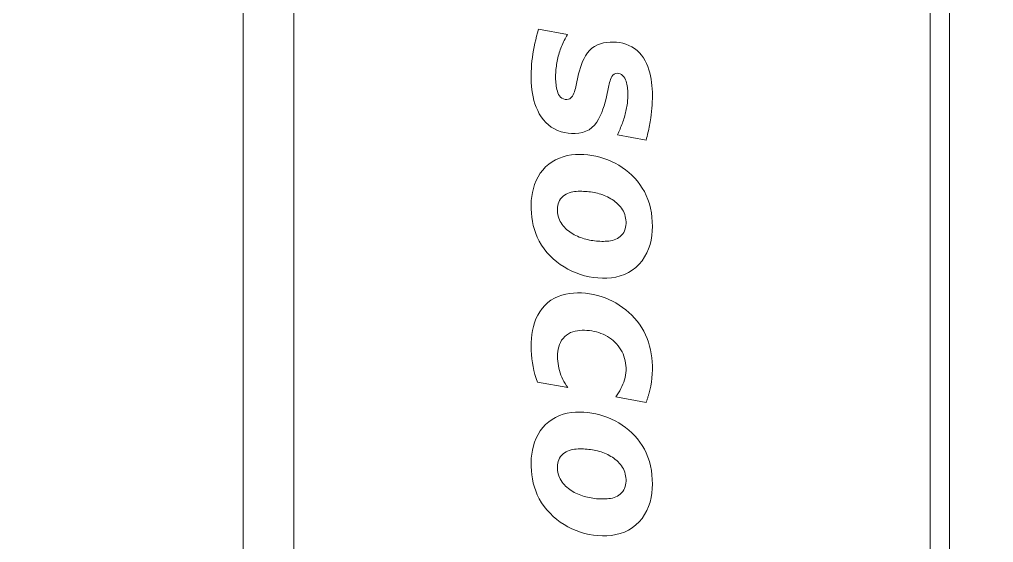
# Model space of a CAD drawing. Header units: millimetres. Extents: x 37984 to 70752, y 14140 to 37584.
# Drawn here: x 45409.53 to 45416.51, y 31080.26 to 31084.01 of the extents above; entities that cross this region are included whole.
import ezdxf

# ---------------------------------------------------------------- set-up
doc = ezdxf.new("R2010")
doc.units = ezdxf.units.MM
doc.set_wipeout_variables(frame=1)
doc.layers.add('000-PI-Oprema', color=30, linetype='Continuous', lineweight=5)

# ---------------------------------------------------------------- blocks, each defined once
blk = doc.blocks.new('TE-18-2 - 48290501')
blk.add_wipeout([(46994.7514, 28609.6596), (47001.6641, 28609.6596), (47001.6641, 28635.0266), (47015.6641, 28635.0266), (47015.6641, 28609.6596), (47022.5767, 28609.6596), (47022.5767, 28595.4553), (47015.6641, 28595.4553), (47015.6641, 28592.1627), (47001.6641, 28592.1627), (47001.6641, 28595.4553), (46994.7514, 28595.4553)]).dxf.layer = '000-PI-Oprema'
at = {"layer": '000-PI-Oprema'}
for p, q in [((46996.6006, 28595.4553), (46996.6006, 28609.6596)), ((46996.7385, 28595.4553), (46996.7385, 28609.6596)), ((47001.3004, 28595.4553), (47001.3004, 28609.6596)), ((47001.6641, 28609.6596), (47001.6641, 28595.4553)), ((46998.874, 28604.1871), (46998.8483, 28604.1673)), ((46998.9017, 28604.204), (46998.874, 28604.1871)), ((46998.9311, 28604.218), (46998.9017, 28604.204)), ((46998.9616, 28604.2288), (46998.9311, 28604.218)), ((46998.9927, 28604.2366), (46998.9616, 28604.2288)), ((46999.0244, 28604.2417), (46998.9927, 28604.2366)), ((46999.0564, 28604.2444), (46999.0244, 28604.2417)), ((46999.0887, 28604.2449), (46999.0564, 28604.2444)), ((46999.1209, 28604.2434), (46999.0887, 28604.2449)), ((46999.1527, 28604.2399), (46999.1209, 28604.2434)), ((46999.1844, 28604.2346), (46999.1527, 28604.2399)), ((46999.2158, 28604.2274), (46999.1844, 28604.2346)), ((46999.2467, 28604.2184), (46999.2158, 28604.2274)), ((46999.2771, 28604.2075), (46999.2467, 28604.2184)), ((46999.3067, 28604.1948), (46999.2771, 28604.2075)), ((46999.3355, 28604.1804), (46999.3067, 28604.1948)), ((46999.3634, 28604.1643), (46999.3355, 28604.1804)), ((46998.8038, 28604.1198), (46998.7855, 28604.0929)), ((46998.8248, 28604.1447), (46998.8038, 28604.1198)), ((46998.8483, 28604.1673), (46998.8248, 28604.1447)), ((46999.3904, 28604.1465), (46999.3634, 28604.1643)), ((46999.4163, 28604.127), (46999.3904, 28604.1465)), ((46999.4409, 28604.1061), (46999.4163, 28604.127)), ((46999.4641, 28604.0837), (46999.4409, 28604.1061)), ((46998.7699, 28604.0641), (46998.757, 28604.034)), ((46998.7855, 28604.0929), (46998.7699, 28604.0641)), ((46999.4858, 28604.0598), (46999.4641, 28604.0837)), ((46999.506, 28604.0344), (46999.4858, 28604.0598)), ((46998.7394, 28603.9713), (46998.7341, 28603.939)), ((46998.7469, 28604.003), (46998.7394, 28603.9713)), ((46998.757, 28604.034), (46998.7469, 28604.003)), ((46999.0049, 28603.9705), (46998.9929, 28603.9661)), ((46999.0172, 28603.974), (46999.0049, 28603.9705)), ((46999.0298, 28603.9766), (46999.0172, 28603.974)), ((46999.0425, 28603.9785), (46999.0298, 28603.9766)), ((46999.0552, 28603.9797), (46999.0425, 28603.9785)), ((46999.0679, 28603.9805), (46999.0552, 28603.9797)), ((46999.0806, 28603.9809), (46999.0679, 28603.9805)), ((46999.0933, 28603.9809), (46999.0806, 28603.9809)), ((46999.106, 28603.9806), (46999.0933, 28603.9809)), ((46999.1187, 28603.9799), (46999.106, 28603.9806)), ((46999.1315, 28603.9789), (46999.1187, 28603.9799)), ((46999.1442, 28603.9775), (46999.1315, 28603.9789)), ((46999.1568, 28603.9758), (46999.1442, 28603.9775)), ((46999.1694, 28603.9737), (46999.1568, 28603.9758)), ((46999.1819, 28603.9714), (46999.1694, 28603.9737)), ((46999.1944, 28603.9686), (46999.1819, 28603.9714)), ((46999.2067, 28603.9656), (46999.1944, 28603.9686)), ((46999.5244, 28604.0077), (46999.506, 28604.0344)), ((46999.5409, 28603.9798), (46999.5244, 28604.0077)), ((46999.5552, 28603.9509), (46999.5409, 28603.9798)), ((46998.731, 28603.9064), (46998.7298, 28603.8738)), ((46998.7341, 28603.939), (46998.731, 28603.9064)), ((46998.9296, 28603.9046), (46998.9252, 28603.8923)), ((46998.9353, 28603.9164), (46998.9296, 28603.9046)), ((46998.9423, 28603.9273), (46998.9353, 28603.9164)), ((46998.9506, 28603.9374), (46998.9423, 28603.9273)), ((46998.96, 28603.9463), (46998.9506, 28603.9374)), ((46998.9702, 28603.954), (46998.96, 28603.9463)), ((46998.96, 28603.9463), (46998.96, 28603.9463)), ((46998.96, 28603.9463), (46998.96, 28603.9463)), ((46998.96, 28603.9463), (46998.96, 28603.9463)), ((46998.96, 28603.9463), (46998.96, 28603.9463)), ((46998.96, 28603.9463), (46998.96, 28603.9463)), ((46998.96, 28603.9463), (46998.96, 28603.9463)), ((46998.96, 28603.9463), (46998.96, 28603.9463)), ((46998.9813, 28603.9606), (46998.9702, 28603.954)), ((46998.9929, 28603.9661), (46998.9813, 28603.9606)), ((46999.2189, 28603.9622), (46999.2067, 28603.9656)), ((46999.2311, 28603.9584), (46999.2189, 28603.9622)), ((46999.2432, 28603.9543), (46999.2311, 28603.9584)), ((46999.2552, 28603.9497), (46999.2432, 28603.9543)), ((46999.267, 28603.9447), (46999.2552, 28603.9497)), ((46999.2786, 28603.9393), (46999.267, 28603.9447)), ((46999.29, 28603.9334), (46999.2786, 28603.9393)), ((46999.3011, 28603.9271), (46999.29, 28603.9334)), ((46999.312, 28603.9204), (46999.3011, 28603.9271)), ((46999.3225, 28603.9132), (46999.312, 28603.9204)), ((46999.3328, 28603.9055), (46999.3225, 28603.9132)), ((46999.3427, 28603.8973), (46999.3328, 28603.9055)), ((46999.3523, 28603.8886), (46999.3427, 28603.8973)), ((46999.5552, 28603.9509), (46999.5666, 28603.9235)), ((46999.5552, 28603.9509), (46999.5552, 28603.9509)), ((46999.5552, 28603.9509), (46999.5552, 28603.9509)), ((46999.5552, 28603.9509), (46999.5552, 28603.9509)), ((46999.5552, 28603.9509), (46999.5552, 28603.9509)), ((46999.5552, 28603.9509), (46999.5552, 28603.9509)), ((46999.5552, 28603.9509), (46999.5552, 28603.9509)), ((46999.5552, 28603.9509), (46999.5552, 28603.9509)), ((46999.5666, 28603.9235), (46999.5762, 28603.8953)), ((46998.7298, 28603.8738), (46998.7305, 28603.8412)), ((46998.7305, 28603.8412), (46998.7329, 28603.8086)), ((46998.9202, 28603.8669), (46998.9192, 28603.8538)), ((46998.9192, 28603.8538), (46998.9192, 28603.8408)), ((46998.9192, 28603.8408), (46998.9201, 28603.8278)), ((46998.9201, 28603.8278), (46998.9218, 28603.815)), ((46998.9221, 28603.8797), (46998.9202, 28603.8669)), ((46998.9252, 28603.8923), (46998.9221, 28603.8797)), ((46999.3613, 28603.8794), (46999.3523, 28603.8886)), ((46999.3697, 28603.8697), (46999.3613, 28603.8794)), ((46999.3775, 28603.8595), (46999.3697, 28603.8697)), ((46999.3847, 28603.8487), (46999.3775, 28603.8595)), ((46999.391, 28603.8374), (46999.3847, 28603.8487)), ((46999.3966, 28603.8257), (46999.391, 28603.8374)), ((46999.5762, 28603.8953), (46999.5841, 28603.8666)), ((46999.5841, 28603.8666), (46999.5903, 28603.8374)), ((46999.5903, 28603.8374), (46999.5949, 28603.808)), ((46998.7329, 28603.8086), (46998.7371, 28603.7761)), ((46998.7371, 28603.7761), (46998.7433, 28603.744)), ((46998.9218, 28603.815), (46998.9245, 28603.8022)), ((46998.9245, 28603.8022), (46998.9281, 28603.7897)), ((46998.9281, 28603.7897), (46998.9326, 28603.7775)), ((46998.9326, 28603.7775), (46998.938, 28603.7657)), ((46998.938, 28603.7657), (46998.9443, 28603.7544)), ((46999.4012, 28603.8137), (46999.3966, 28603.8257)), ((46999.4049, 28603.8013), (46999.4012, 28603.8137)), ((46999.4077, 28603.7886), (46999.4049, 28603.8013)), ((46999.4096, 28603.7757), (46999.4077, 28603.7886)), ((46999.4105, 28603.7628), (46999.4096, 28603.7757)), ((46999.4106, 28603.7498), (46999.4105, 28603.7628)), ((46999.5949, 28603.808), (46999.5979, 28603.7784)), ((46999.5979, 28603.7784), (46999.5995, 28603.7486)), ((46998.7433, 28603.744), (46998.7515, 28603.7125)), ((46998.7515, 28603.7125), (46998.7619, 28603.6813)), ((46998.9443, 28603.7544), (46998.9514, 28603.7435)), ((46998.9514, 28603.7435), (46998.9592, 28603.7331)), ((46998.9592, 28603.7331), (46998.9676, 28603.7233)), ((46998.9676, 28603.7233), (46998.9766, 28603.7141)), ((46998.9766, 28603.7141), (46998.986, 28603.7053)), ((46998.986, 28603.7053), (46998.996, 28603.6971)), ((46998.996, 28603.6971), (46999.0063, 28603.6893)), ((46999.0063, 28603.6893), (46999.0169, 28603.682)), ((46999.3882, 28603.6762), (46999.395, 28603.6873)), ((46999.395, 28603.6873), (46999.4005, 28603.6991)), ((46999.4005, 28603.6991), (46999.4047, 28603.7113)), ((46999.4047, 28603.7113), (46999.4077, 28603.7239)), ((46999.4077, 28603.7239), (46999.4097, 28603.7368)), ((46999.4097, 28603.7368), (46999.4106, 28603.7498)), ((46999.5982, 28603.6889), (46999.5951, 28603.6592)), ((46999.5997, 28603.7187), (46999.5982, 28603.6889)), ((46999.5995, 28603.7486), (46999.5997, 28603.7187)), ((46998.7619, 28603.6813), (46998.7744, 28603.6509)), ((46998.7877, 28603.624), (46998.7744, 28603.6509)), ((46998.7744, 28603.6509), (46998.7744, 28603.6509)), ((46998.7744, 28603.6509), (46998.7744, 28603.6509)), ((46998.7744, 28603.6509), (46998.7744, 28603.6509)), ((46998.7744, 28603.6509), (46998.7744, 28603.6509)), ((46998.7744, 28603.6509), (46998.7744, 28603.6509)), ((46998.7744, 28603.6509), (46998.7744, 28603.6509)), ((46998.7744, 28603.6509), (46998.7744, 28603.6509)), ((46998.8027, 28603.5983), (46998.7877, 28603.624)), ((46999.0169, 28603.682), (46999.0279, 28603.6752)), ((46999.0279, 28603.6752), (46999.039, 28603.6688)), ((46999.039, 28603.6688), (46999.0504, 28603.6629)), ((46999.0504, 28603.6629), (46999.062, 28603.6575)), ((46999.062, 28603.6575), (46999.0738, 28603.6525)), ((46999.0738, 28603.6525), (46999.0858, 28603.6478)), ((46999.0858, 28603.6478), (46999.0979, 28603.6437)), ((46999.0979, 28603.6437), (46999.1102, 28603.6399)), ((46999.1102, 28603.6399), (46999.1226, 28603.6365)), ((46999.1226, 28603.6365), (46999.135, 28603.6335)), ((46999.135, 28603.6335), (46999.1475, 28603.6309)), ((46999.1475, 28603.6309), (46999.1602, 28603.6286)), ((46999.1602, 28603.6286), (46999.1729, 28603.6267)), ((46999.1729, 28603.6267), (46999.1857, 28603.6251)), ((46999.1857, 28603.6251), (46999.1985, 28603.6239)), ((46999.1985, 28603.6239), (46999.2113, 28603.6229)), ((46999.2113, 28603.6229), (46999.2242, 28603.6222)), ((46999.2242, 28603.6222), (46999.237, 28603.6218)), ((46999.237, 28603.6218), (46999.2499, 28603.6217)), ((46999.2499, 28603.6217), (46999.2627, 28603.6219)), ((46999.2499, 28603.6217), (46999.2499, 28603.6217)), ((46999.2499, 28603.6217), (46999.2499, 28603.6217)), ((46999.2499, 28603.6217), (46999.2499, 28603.6217)), ((46999.2499, 28603.6217), (46999.2499, 28603.6217)), ((46999.2499, 28603.6217), (46999.2499, 28603.6217)), ((46999.2499, 28603.6217), (46999.2499, 28603.6217)), ((46999.2499, 28603.6217), (46999.2499, 28603.6217)), ((46999.2627, 28603.6219), (46999.2756, 28603.6227)), ((46999.2756, 28603.6227), (46999.2884, 28603.624)), ((46999.2884, 28603.624), (46999.3011, 28603.626)), ((46999.3011, 28603.626), (46999.3136, 28603.6287)), ((46999.3136, 28603.6287), (46999.3259, 28603.6324)), ((46999.3259, 28603.6324), (46999.338, 28603.6369)), ((46999.338, 28603.6369), (46999.3495, 28603.6425)), ((46999.3495, 28603.6425), (46999.3604, 28603.6492)), ((46999.3604, 28603.6492), (46999.3707, 28603.6571)), ((46999.3707, 28603.6571), (46999.38, 28603.6662)), ((46999.38, 28603.6662), (46999.3882, 28603.6762)), ((46999.5903, 28603.6299), (46999.5834, 28603.6008)), ((46999.5951, 28603.6592), (46999.5903, 28603.6299)), ((46998.8192, 28603.5738), (46998.8027, 28603.5983)), ((46998.8372, 28603.5503), (46998.8192, 28603.5738)), ((46998.8567, 28603.528), (46998.8372, 28603.5503)), ((46999.5744, 28603.5723), (46999.5632, 28603.5447)), ((46999.5834, 28603.6008), (46999.5744, 28603.5723)), ((46998.8775, 28603.5069), (46998.8567, 28603.528)), ((46998.8994, 28603.487), (46998.8775, 28603.5069)), ((46998.9223, 28603.4686), (46998.8994, 28603.487)), ((46999.5339, 28603.493), (46999.5158, 28603.4694)), ((46999.5497, 28603.5182), (46999.5339, 28603.493)), ((46999.5632, 28603.5447), (46999.5497, 28603.5182)), ((46998.9463, 28603.4515), (46998.9223, 28603.4686)), ((46998.9713, 28603.4356), (46998.9463, 28603.4515)), ((46998.9971, 28603.4211), (46998.9713, 28603.4356)), ((46999.0236, 28603.4079), (46998.9971, 28603.4211)), ((46999.0507, 28603.3962), (46999.0236, 28603.4079)), ((46999.4495, 28603.4106), (46999.4238, 28603.3956)), ((46999.4736, 28603.4279), (46999.4495, 28603.4106)), ((46999.4957, 28603.4476), (46999.4736, 28603.4279)), ((46999.5158, 28603.4694), (46999.4957, 28603.4476)), ((46999.0783, 28603.386), (46999.0507, 28603.3962)), ((46999.1064, 28603.3773), (46999.0783, 28603.386)), ((46999.1351, 28603.3701), (46999.1064, 28603.3773)), ((46999.1641, 28603.3644), (46999.1351, 28603.3701)), ((46999.1933, 28603.3604), (46999.1641, 28603.3644)), ((46999.2228, 28603.358), (46999.1933, 28603.3604)), ((46999.2522, 28603.3572), (46999.2228, 28603.358)), ((46999.2816, 28603.3583), (46999.2522, 28603.3572)), ((46999.3111, 28603.3612), (46999.2816, 28603.3583)), ((46999.3403, 28603.3663), (46999.3111, 28603.3612)), ((46999.369, 28603.3736), (46999.3403, 28603.3663)), ((46999.3968, 28603.3833), (46999.369, 28603.3736)), ((46999.4238, 28603.3956), (46999.3968, 28603.3833)), ((46998.7687, 28603.269), (46998.7669, 28603.2641)), ((46998.7704, 28603.2738), (46998.7687, 28603.269)), ((46998.7722, 28603.2786), (46998.7704, 28603.2738)), ((46998.774, 28603.2834), (46998.7722, 28603.2786)), ((46998.7759, 28603.2882), (46998.774, 28603.2834)), ((46998.9917, 28603.2481), (46998.7759, 28603.2883)), ((46998.7759, 28603.2883), (46998.7759, 28603.2883)), ((46998.7759, 28603.2883), (46998.7759, 28603.2882)), ((46998.7759, 28603.2883), (46998.7759, 28603.2883)), ((46998.7759, 28603.2883), (46998.7759, 28603.2883)), ((46998.7759, 28603.2883), (46998.7759, 28603.2883)), ((46998.7759, 28603.2883), (46998.7759, 28603.2883)), ((46998.7759, 28603.2883), (46998.7759, 28603.2883)), ((46998.7759, 28603.2883), (46998.7759, 28603.2883)), ((46998.7759, 28603.2883), (46998.7759, 28603.2883)), ((46998.7759, 28603.2882), (46998.7759, 28603.2882)), ((46998.7759, 28603.2882), (46998.7759, 28603.2882)), ((46998.7759, 28603.2882), (46998.7759, 28603.2882)), ((46998.7759, 28603.2882), (46998.7759, 28603.2882)), ((46998.7759, 28603.2882), (46998.7759, 28603.2882)), ((46998.7759, 28603.2882), (46998.7759, 28603.2882)), ((46998.7759, 28603.2882), (46998.7759, 28603.2882)), ((46998.7759, 28603.2882), (46998.7759, 28603.2882)), ((46998.7759, 28603.2882), (46998.7759, 28603.2882)), ((46998.7759, 28603.2882), (46998.7759, 28603.2882)), ((46998.7482, 28603.2012), (46998.7459, 28603.1915)), ((46998.7506, 28603.2108), (46998.7482, 28603.2012)), ((46998.7532, 28603.2204), (46998.7506, 28603.2108)), ((46998.7559, 28603.2299), (46998.7532, 28603.2204)), ((46998.7574, 28603.2348), (46998.7559, 28603.2299)), ((46998.7559, 28603.2299), (46998.7559, 28603.2299)), ((46998.7559, 28603.2299), (46998.7559, 28603.2299)), ((46998.7559, 28603.2299), (46998.7559, 28603.2299)), ((46998.7559, 28603.2299), (46998.7559, 28603.2299)), ((46998.7559, 28603.2299), (46998.7559, 28603.2299)), ((46998.7559, 28603.2299), (46998.7559, 28603.2299)), ((46998.7589, 28603.2397), (46998.7574, 28603.2348)), ((46998.7604, 28603.2446), (46998.7589, 28603.2397)), ((46998.762, 28603.2495), (46998.7604, 28603.2446)), ((46998.7636, 28603.2544), (46998.762, 28603.2495)), ((46998.7653, 28603.2593), (46998.7636, 28603.2544)), ((46998.7669, 28603.2641), (46998.7653, 28603.2593)), ((46998.7653, 28603.2593), (46998.7653, 28603.2593)), ((46998.7653, 28603.2593), (46998.7653, 28603.2593)), ((46998.7653, 28603.2593), (46998.7653, 28603.2593)), ((46998.7653, 28603.2593), (46998.7653, 28603.2593)), ((46998.7653, 28603.2593), (46998.7653, 28603.2593)), ((46998.7653, 28603.2593), (46998.7653, 28603.2593)), ((46998.9642, 28603.2046), (46998.956, 28603.1895)), ((46998.9729, 28603.2194), (46998.9642, 28603.2046)), ((46998.9821, 28603.2339), (46998.9729, 28603.2194)), ((46998.9917, 28603.2481), (46998.9821, 28603.2339)), ((46998.9917, 28603.2481), (46998.9917, 28603.2481)), ((46998.9917, 28603.2481), (46998.9917, 28603.2481)), ((46998.9917, 28603.2481), (46998.9917, 28603.2481)), ((46998.9917, 28603.2481), (46998.9917, 28603.2481)), ((46998.9917, 28603.2481), (46998.9917, 28603.2481)), ((46998.9917, 28603.2481), (46998.9917, 28603.2481)), ((46998.9917, 28603.2481), (46998.9917, 28603.2481)), ((46998.7367, 28603.1421), (46998.7331, 28603.1135)), ((46998.7416, 28603.1705), (46998.7367, 28603.1421)), ((46998.7417, 28603.171), (46998.7416, 28603.1708)), ((46998.7416, 28603.1708), (46998.7416, 28603.1705)), ((46998.7416, 28603.1705), (46998.7416, 28603.1705)), ((46998.7416, 28603.1705), (46998.7416, 28603.1705)), ((46998.7416, 28603.1705), (46998.7416, 28603.1705)), ((46998.7416, 28603.1705), (46998.7416, 28603.1705)), ((46998.7416, 28603.1705), (46998.7416, 28603.1705)), ((46998.7416, 28603.1705), (46998.7416, 28603.1705)), ((46998.7416, 28603.1705), (46998.7416, 28603.1705)), ((46998.7418, 28603.1716), (46998.7417, 28603.1713)), ((46998.7417, 28603.1713), (46998.7417, 28603.171)), ((46998.7419, 28603.1721), (46998.7418, 28603.1719)), ((46998.7418, 28603.1719), (46998.7418, 28603.1716)), ((46998.7438, 28603.1818), (46998.7419, 28603.1721)), ((46998.7419, 28603.1721), (46998.7419, 28603.1721)), ((46998.7419, 28603.1721), (46998.7419, 28603.1721)), ((46998.7419, 28603.1721), (46998.7419, 28603.1721)), ((46998.7419, 28603.1721), (46998.7419, 28603.1721)), ((46998.7419, 28603.1721), (46998.7419, 28603.1721)), ((46998.7419, 28603.1721), (46998.7419, 28603.1721)), ((46998.7459, 28603.1915), (46998.7438, 28603.1818)), ((46998.9357, 28603.1423), (46998.9305, 28603.126)), ((46998.9417, 28603.1583), (46998.9357, 28603.1423)), ((46998.9485, 28603.174), (46998.9417, 28603.1583)), ((46998.956, 28603.1895), (46998.9485, 28603.174)), ((46999.3468, 28603.1683), (46999.3372, 28603.1825)), ((46999.3372, 28603.1825), (46999.5539, 28603.1436)), ((46999.3372, 28603.1825), (46999.3372, 28603.1825)), ((46999.3372, 28603.1825), (46999.3372, 28603.1825)), ((46999.3372, 28603.1825), (46999.3372, 28603.1825)), ((46999.3372, 28603.1825), (46999.3372, 28603.1825)), ((46999.3372, 28603.1825), (46999.3372, 28603.1825)), ((46999.3372, 28603.1825), (46999.3372, 28603.1825)), ((46999.3372, 28603.1825), (46999.3372, 28603.1825)), ((46999.3559, 28603.1537), (46999.3468, 28603.1683)), ((46999.3643, 28603.1387), (46999.3559, 28603.1537)), ((46999.3721, 28603.1234), (46999.3643, 28603.1387)), ((46999.5634, 28603.1161), (46999.5539, 28603.1436)), ((46999.5539, 28603.1436), (46999.5539, 28603.1436)), ((46999.5539, 28603.1436), (46999.5539, 28603.1436)), ((46999.5539, 28603.1436), (46999.5539, 28603.1436)), ((46999.5539, 28603.1436), (46999.5539, 28603.1436)), ((46999.5539, 28603.1436), (46999.5539, 28603.1436)), ((46999.5539, 28603.1436), (46999.5539, 28603.1436)), ((46999.5539, 28603.1436), (46999.5539, 28603.1436)), ((46998.7308, 28603.0846), (46998.7298, 28603.0557)), ((46998.7331, 28603.1135), (46998.7308, 28603.0846)), ((46998.9193, 28603.0584), (46998.9191, 28603.0414)), ((46998.9206, 28603.0755), (46998.9193, 28603.0584)), ((46998.9229, 28603.0925), (46998.9206, 28603.0755)), ((46998.9263, 28603.1094), (46998.9229, 28603.0925)), ((46998.9305, 28603.126), (46998.9263, 28603.1094)), ((46999.3792, 28603.1078), (46999.3721, 28603.1234)), ((46999.3856, 28603.0919), (46999.3792, 28603.1078)), ((46999.3913, 28603.0757), (46999.3856, 28603.0919)), ((46999.3963, 28603.0593), (46999.3913, 28603.0757)), ((46999.4006, 28603.0427), (46999.3963, 28603.0593)), ((46999.5719, 28603.0882), (46999.5634, 28603.1161)), ((46999.5792, 28603.0603), (46999.5719, 28603.0882)), ((46999.5854, 28603.032), (46999.5792, 28603.0603)), ((46998.7298, 28603.0557), (46998.7301, 28603.0268)), ((46998.7301, 28603.0268), (46998.7316, 28602.9979)), ((46998.7316, 28602.9979), (46998.7343, 28602.9693)), ((46998.9191, 28603.0414), (46998.92, 28603.0243)), ((46998.92, 28603.0243), (46998.922, 28603.0072)), ((46998.922, 28603.0072), (46998.925, 28602.9902)), ((46998.925, 28602.9902), (46998.929, 28602.9734)), ((46999.4041, 28603.0259), (46999.4006, 28603.0427)), ((46999.4069, 28603.009), (46999.4041, 28603.0259)), ((46999.4089, 28602.992), (46999.4069, 28603.009)), ((46999.4101, 28602.9748), (46999.4089, 28602.992)), ((46999.5906, 28603.0035), (46999.5854, 28603.032)), ((46999.5945, 28602.9748), (46999.5906, 28603.0035)), ((46998.7343, 28602.9693), (46998.7383, 28602.9408)), ((46998.7383, 28602.9408), (46998.7435, 28602.9124)), ((46998.929, 28602.9734), (46998.9341, 28602.9571)), ((46998.9341, 28602.9571), (46998.9403, 28602.9411)), ((46998.9403, 28602.9411), (46998.9476, 28602.9256)), ((46998.9476, 28602.9256), (46998.9559, 28602.9106)), ((46999.4058, 28602.9064), (46999.4085, 28602.9233)), ((46999.4085, 28602.9233), (46999.41, 28602.9404)), ((46999.41, 28602.9404), (46999.4105, 28602.9576)), ((46999.4105, 28602.9576), (46999.4101, 28602.9748)), ((46999.5974, 28602.946), (46999.5945, 28602.9748)), ((46999.5991, 28602.9171), (46999.5974, 28602.946)), ((46998.7435, 28602.9124), (46998.7502, 28602.8843)), ((46998.7502, 28602.8843), (46998.7583, 28602.8566)), ((46998.7583, 28602.8566), (46998.7679, 28602.8294)), ((46998.9559, 28602.9106), (46998.9653, 28602.8961)), ((46998.9653, 28602.8961), (46998.9755, 28602.8824)), ((46998.9755, 28602.8824), (46998.9866, 28602.8693)), ((46998.9866, 28602.8693), (46998.9985, 28602.857)), ((46998.9985, 28602.857), (46999.0111, 28602.8454)), ((46999.3808, 28602.8428), (46999.3894, 28602.8576)), ((46999.3894, 28602.8576), (46999.3964, 28602.8733)), ((46999.3964, 28602.8733), (46999.4018, 28602.8896)), ((46999.4018, 28602.8896), (46999.4058, 28602.9064)), ((46999.5974, 28602.8304), (46999.5991, 28602.8593)), ((46999.5997, 28602.8881), (46999.5991, 28602.9171)), ((46999.5991, 28602.8593), (46999.5997, 28602.8881)), ((46998.7679, 28602.8294), (46998.7791, 28602.803)), ((46998.7791, 28602.803), (46998.7919, 28602.7773)), ((46999.0111, 28602.8454), (46999.0244, 28602.8346)), ((46999.0244, 28602.8346), (46999.0384, 28602.8246)), ((46999.0384, 28602.8246), (46999.0528, 28602.8155)), ((46999.0528, 28602.8155), (46999.0678, 28602.8073)), ((46999.0678, 28602.8073), (46999.0832, 28602.7999)), ((46999.0832, 28602.7999), (46999.0991, 28602.7934)), ((46999.0991, 28602.7934), (46999.1152, 28602.7878)), ((46999.1152, 28602.7878), (46999.1316, 28602.7831)), ((46999.1316, 28602.7831), (46999.1482, 28602.7792)), ((46999.1482, 28602.7792), (46999.165, 28602.7761)), ((46999.284, 28602.7774), (46999.3005, 28602.782)), ((46999.3005, 28602.782), (46999.3164, 28602.7882)), ((46999.3164, 28602.7882), (46999.3316, 28602.796)), ((46999.3316, 28602.796), (46999.3458, 28602.8054)), ((46999.3458, 28602.8054), (46999.3589, 28602.8164)), ((46999.3589, 28602.8164), (46999.3706, 28602.8289)), ((46999.3706, 28602.8289), (46999.3808, 28602.8428)), ((46999.5895, 28602.7729), (46999.5942, 28602.8016)), ((46999.5942, 28602.8016), (46999.5974, 28602.8304)), ((46998.7919, 28602.7773), (46998.8063, 28602.7524)), ((46998.8063, 28602.7524), (46998.8222, 28602.7284)), ((46998.8222, 28602.7284), (46998.8395, 28602.7053)), ((46999.165, 28602.7761), (46999.1819, 28602.7738)), ((46999.1819, 28602.7738), (46999.199, 28602.7722)), ((46999.199, 28602.7722), (46999.2161, 28602.7715)), ((46999.2161, 28602.7715), (46999.2331, 28602.7715)), ((46999.2331, 28602.7715), (46999.2502, 28602.7723)), ((46999.2502, 28602.7723), (46999.2672, 28602.7742)), ((46999.2672, 28602.7742), (46999.284, 28602.7774)), ((46999.5648, 28602.6896), (46999.5749, 28602.7167)), ((46999.5749, 28602.7167), (46999.5831, 28602.7445)), ((46999.5831, 28602.7445), (46999.5895, 28602.7729)), ((46998.8395, 28602.7053), (46998.8581, 28602.6832)), ((46998.8581, 28602.6832), (46998.8778, 28602.6623)), ((46998.8778, 28602.6623), (46998.8986, 28602.6426)), ((46998.8986, 28602.6426), (46998.9205, 28602.624)), ((46999.5379, 28602.638), (46999.5525, 28602.6632)), ((46999.5525, 28602.6632), (46999.5648, 28602.6896)), ((46998.9205, 28602.624), (46998.9434, 28602.6066)), ((46998.9434, 28602.6066), (46998.9673, 28602.5904)), ((46998.9673, 28602.5904), (46998.9919, 28602.5754)), ((46998.9919, 28602.5754), (46999.0172, 28602.5618)), ((46999.4578, 28602.5555), (46999.4808, 28602.5729)), ((46999.4808, 28602.5729), (46999.5021, 28602.5926)), ((46999.5021, 28602.5926), (46999.5211, 28602.6144)), ((46999.5211, 28602.6144), (46999.5379, 28602.638)), ((46999.0172, 28602.5618), (46999.0431, 28602.5496)), ((46999.0431, 28602.5496), (46999.0696, 28602.5387)), ((46999.0696, 28602.5387), (46999.0967, 28602.5292)), ((46999.0967, 28602.5292), (46999.1243, 28602.5212)), ((46999.1243, 28602.5212), (46999.1522, 28602.5145)), ((46999.1522, 28602.5145), (46999.1804, 28602.5093)), ((46999.1804, 28602.5093), (46999.2088, 28602.5057)), ((46999.2088, 28602.5057), (46999.2374, 28602.5035)), ((46999.2374, 28602.5035), (46999.2661, 28602.5029)), ((46999.2661, 28602.5029), (46999.2949, 28602.5039)), ((46999.2949, 28602.5039), (46999.3235, 28602.5068)), ((46999.3235, 28602.5068), (46999.3518, 28602.5117)), ((46999.3518, 28602.5117), (46999.3797, 28602.5188)), ((46999.3797, 28602.5188), (46999.4069, 28602.5285)), ((46999.4069, 28602.5285), (46999.4331, 28602.5407)), ((46999.4331, 28602.5407), (46999.4578, 28602.5555)), ((46998.9311, 28602.3706), (46998.9017, 28602.3567)), ((46998.9616, 28602.3814), (46998.9311, 28602.3706)), ((46998.9927, 28602.3892), (46998.9616, 28602.3814)), ((46999.0244, 28602.3943), (46998.9927, 28602.3892)), ((46999.0564, 28602.3971), (46999.0244, 28602.3943)), ((46999.0887, 28602.3975), (46999.0564, 28602.3971)), ((46999.1209, 28602.396), (46999.0887, 28602.3975)), ((46999.1527, 28602.3925), (46999.1209, 28602.396)), ((46999.1844, 28602.3873), (46999.1527, 28602.3925)), ((46999.2158, 28602.38), (46999.1844, 28602.3873)), ((46999.2467, 28602.371), (46999.2158, 28602.38)), ((46999.2771, 28602.3601), (46999.2467, 28602.371)), ((46999.3067, 28602.3474), (46999.2771, 28602.3601)), ((46998.8248, 28602.2973), (46998.8038, 28602.2724)), ((46998.8484, 28602.3199), (46998.8248, 28602.2973)), ((46998.874, 28602.3398), (46998.8484, 28602.3199)), ((46998.9017, 28602.3567), (46998.874, 28602.3398)), ((46999.3355, 28602.333), (46999.3067, 28602.3474)), ((46999.3634, 28602.3169), (46999.3355, 28602.333)), ((46999.3904, 28602.2991), (46999.3634, 28602.3169)), ((46999.4163, 28602.2797), (46999.3904, 28602.2991)), ((46998.7855, 28602.2455), (46998.7699, 28602.2167)), ((46998.8038, 28602.2724), (46998.7855, 28602.2455)), ((46999.4409, 28602.2587), (46999.4163, 28602.2797)), ((46999.4641, 28602.2363), (46999.4409, 28602.2587)), ((46999.4858, 28602.2124), (46999.4641, 28602.2363)), ((46998.7469, 28602.1556), (46998.7394, 28602.1239)), ((46998.757, 28602.1866), (46998.7469, 28602.1556)), ((46998.7699, 28602.2167), (46998.757, 28602.1866)), ((46999.506, 28602.187), (46999.4858, 28602.2124)), ((46999.5244, 28602.1603), (46999.506, 28602.187)), ((46999.5409, 28602.1325), (46999.5244, 28602.1603)), ((46998.7341, 28602.0916), (46998.731, 28602.059)), ((46998.7394, 28602.1239), (46998.7341, 28602.0916)), ((46998.9422, 28602.0798), (46998.9505, 28602.0899)), ((46998.9505, 28602.0899), (46998.96, 28602.0989)), ((46998.9702, 28602.1066), (46998.96, 28602.0989)), ((46998.96, 28602.0989), (46998.96, 28602.0989)), ((46998.96, 28602.0989), (46998.96, 28602.0989)), ((46998.96, 28602.0989), (46998.96, 28602.0989)), ((46998.96, 28602.0989), (46998.96, 28602.0989)), ((46998.96, 28602.0989), (46998.96, 28602.0989)), ((46998.96, 28602.0989), (46998.96, 28602.0989)), ((46998.96, 28602.0989), (46998.96, 28602.0989)), ((46998.9813, 28602.1132), (46998.9702, 28602.1066)), ((46998.9929, 28602.1187), (46998.9813, 28602.1132)), ((46999.0049, 28602.1231), (46998.9929, 28602.1187)), ((46999.0172, 28602.1266), (46999.0049, 28602.1231)), ((46999.0298, 28602.1292), (46999.0172, 28602.1266)), ((46999.0425, 28602.1311), (46999.0298, 28602.1292)), ((46999.0552, 28602.1323), (46999.0425, 28602.1311)), ((46999.0679, 28602.1331), (46999.0552, 28602.1323)), ((46999.0806, 28602.1335), (46999.0679, 28602.1331)), ((46999.0933, 28602.1335), (46999.0806, 28602.1335)), ((46999.106, 28602.1332), (46999.0933, 28602.1335)), ((46999.1187, 28602.1325), (46999.106, 28602.1332)), ((46999.1315, 28602.1315), (46999.1187, 28602.1325)), ((46999.1442, 28602.1301), (46999.1315, 28602.1315)), ((46999.1568, 28602.1284), (46999.1442, 28602.1301)), ((46999.1694, 28602.1264), (46999.1568, 28602.1284)), ((46999.1819, 28602.124), (46999.1694, 28602.1264)), ((46999.1944, 28602.1212), (46999.1819, 28602.124)), ((46999.2067, 28602.1182), (46999.1944, 28602.1212)), ((46999.2189, 28602.1148), (46999.2067, 28602.1182)), ((46999.2311, 28602.111), (46999.2189, 28602.1148)), ((46999.2432, 28602.1069), (46999.2311, 28602.111)), ((46999.2552, 28602.1023), (46999.2432, 28602.1069)), ((46999.267, 28602.0973), (46999.2552, 28602.1023)), ((46999.2786, 28602.0919), (46999.267, 28602.0973)), ((46999.29, 28602.086), (46999.2786, 28602.0919)), ((46999.3011, 28602.0797), (46999.29, 28602.086)), ((46999.5552, 28602.1035), (46999.5409, 28602.1325)), ((46999.5552, 28602.1035), (46999.5666, 28602.0761)), ((46999.5552, 28602.1035), (46999.5552, 28602.1035)), ((46999.5552, 28602.1035), (46999.5552, 28602.1035)), ((46999.5552, 28602.1035), (46999.5552, 28602.1035)), ((46999.5552, 28602.1035), (46999.5552, 28602.1035)), ((46999.5552, 28602.1035), (46999.5552, 28602.1035)), ((46999.5552, 28602.1035), (46999.5552, 28602.1035)), ((46999.5552, 28602.1035), (46999.5552, 28602.1035)), ((46998.731, 28602.059), (46998.7298, 28602.0264)), ((46998.7298, 28602.0264), (46998.7305, 28601.9938)), ((46998.9192, 28602.0062), (46998.9201, 28602.0192)), ((46998.9201, 28602.0192), (46998.922, 28602.0321)), ((46998.922, 28602.0321), (46998.9251, 28602.0448)), ((46998.9251, 28602.0448), (46998.9295, 28602.057)), ((46998.9295, 28602.057), (46998.9352, 28602.0688)), ((46998.9352, 28602.0688), (46998.9422, 28602.0798)), ((46999.312, 28602.073), (46999.3011, 28602.0797)), ((46999.3225, 28602.0658), (46999.312, 28602.073)), ((46999.3328, 28602.0581), (46999.3225, 28602.0658)), ((46999.3427, 28602.0499), (46999.3328, 28602.0581)), ((46999.3523, 28602.0412), (46999.3427, 28602.0499)), ((46999.3613, 28602.032), (46999.3523, 28602.0412)), ((46999.3697, 28602.0223), (46999.3613, 28602.032)), ((46999.3775, 28602.0121), (46999.3697, 28602.0223)), ((46999.3847, 28602.0013), (46999.3775, 28602.0121)), ((46999.5666, 28602.0761), (46999.5762, 28602.0479)), ((46999.5762, 28602.0479), (46999.5841, 28602.0192)), ((46999.5841, 28602.0192), (46999.5903, 28601.99)), ((46998.7305, 28601.9938), (46998.7329, 28601.9612)), ((46998.7329, 28601.9612), (46998.7371, 28601.9287)), ((46998.9192, 28601.9931), (46998.9192, 28602.0062)), ((46998.92, 28601.9801), (46998.9192, 28601.9931)), ((46998.9218, 28601.9672), (46998.92, 28601.9801)), ((46998.9245, 28601.9545), (46998.9218, 28601.9672)), ((46998.9282, 28601.942), (46998.9245, 28601.9545)), ((46998.9327, 28601.9298), (46998.9282, 28601.942)), ((46999.391, 28601.99), (46999.3847, 28602.0013)), ((46999.3966, 28601.9783), (46999.391, 28601.99)), ((46999.4012, 28601.9663), (46999.3966, 28601.9783)), ((46999.4049, 28601.9539), (46999.4012, 28601.9663)), ((46999.4077, 28601.9412), (46999.4049, 28601.9539)), ((46999.4096, 28601.9283), (46999.4077, 28601.9412)), ((46999.5903, 28601.99), (46999.5949, 28601.9606)), ((46999.5949, 28601.9606), (46999.5979, 28601.931)), ((46998.7371, 28601.9287), (46998.7433, 28601.8966)), ((46998.7433, 28601.8966), (46998.7515, 28601.8651)), ((46998.9382, 28601.918), (46998.9327, 28601.9298)), ((46998.9445, 28601.9066), (46998.9382, 28601.918)), ((46998.9515, 28601.8957), (46998.9445, 28601.9066)), ((46998.9594, 28601.8854), (46998.9515, 28601.8957)), ((46998.9679, 28601.8756), (46998.9594, 28601.8854)), ((46998.9769, 28601.8664), (46998.9679, 28601.8756)), ((46999.4047, 28601.8639), (46999.4077, 28601.8766)), ((46999.4077, 28601.8766), (46999.4097, 28601.8894)), ((46999.4105, 28601.9154), (46999.4096, 28601.9283)), ((46999.4097, 28601.8894), (46999.4106, 28601.9024)), ((46999.4106, 28601.9024), (46999.4105, 28601.9154)), ((46999.5979, 28601.931), (46999.5995, 28601.9012)), ((46999.5997, 28601.8713), (46999.5982, 28601.8415)), ((46999.5995, 28601.9012), (46999.5997, 28601.8713)), ((46998.7515, 28601.8651), (46998.7619, 28601.8339)), ((46998.7619, 28601.8339), (46998.7744, 28601.8035)), ((46998.7877, 28601.7766), (46998.7744, 28601.8035)), ((46998.7744, 28601.8035), (46998.7744, 28601.8035)), ((46998.7744, 28601.8035), (46998.7744, 28601.8035)), ((46998.7744, 28601.8035), (46998.7744, 28601.8035)), ((46998.7744, 28601.8035), (46998.7744, 28601.8035)), ((46998.7744, 28601.8035), (46998.7744, 28601.8035)), ((46998.7744, 28601.8035), (46998.7744, 28601.8035)), ((46998.7744, 28601.8035), (46998.7744, 28601.8035)), ((46998.9865, 28601.8576), (46998.9769, 28601.8664)), ((46998.9965, 28601.8493), (46998.9865, 28601.8576)), ((46999.0068, 28601.8416), (46998.9965, 28601.8493)), ((46999.0174, 28601.8343), (46999.0068, 28601.8416)), ((46999.0284, 28601.8275), (46999.0174, 28601.8343)), ((46999.0396, 28601.8211), (46999.0284, 28601.8275)), ((46999.0511, 28601.8152), (46999.0396, 28601.8211)), ((46999.0628, 28601.8097), (46999.0511, 28601.8152)), ((46999.0747, 28601.8047), (46999.0628, 28601.8097)), ((46999.0866, 28601.8001), (46999.0747, 28601.8047)), ((46999.3495, 28601.7952), (46999.3604, 28601.8018)), ((46999.3604, 28601.8018), (46999.3707, 28601.8097)), ((46999.3707, 28601.8097), (46999.38, 28601.8188)), ((46999.38, 28601.8188), (46999.3882, 28601.8288)), ((46999.3882, 28601.8288), (46999.395, 28601.8399)), ((46999.395, 28601.8399), (46999.4005, 28601.8517)), ((46999.4005, 28601.8517), (46999.4047, 28601.8639)), ((46999.5951, 28601.8118), (46999.5903, 28601.7825)), ((46999.5982, 28601.8415), (46999.5951, 28601.8118)), ((46998.8027, 28601.7509), (46998.7877, 28601.7766)), ((46998.8192, 28601.7264), (46998.8027, 28601.7509)), ((46999.0987, 28601.796), (46999.0866, 28601.8001)), ((46999.1108, 28601.7923), (46999.0987, 28601.796)), ((46999.1232, 28601.789), (46999.1108, 28601.7923)), ((46999.1356, 28601.786), (46999.1232, 28601.789)), ((46999.1481, 28601.7834), (46999.1356, 28601.786)), ((46999.1607, 28601.7812), (46999.1481, 28601.7834)), ((46999.1734, 28601.7793), (46999.1607, 28601.7812)), ((46999.1861, 28601.7777), (46999.1734, 28601.7793)), ((46999.1988, 28601.7765), (46999.1861, 28601.7777)), ((46999.2116, 28601.7755), (46999.1988, 28601.7765)), ((46999.2244, 28601.7748), (46999.2116, 28601.7755)), ((46999.2371, 28601.7745), (46999.2244, 28601.7748)), ((46999.2499, 28601.7743), (46999.2371, 28601.7745)), ((46999.2499, 28601.7743), (46999.2627, 28601.7745)), ((46999.2499, 28601.7743), (46999.2499, 28601.7743)), ((46999.2499, 28601.7743), (46999.2499, 28601.7743)), ((46999.2499, 28601.7743), (46999.2499, 28601.7743)), ((46999.2499, 28601.7743), (46999.2499, 28601.7743)), ((46999.2499, 28601.7743), (46999.2499, 28601.7743)), ((46999.2499, 28601.7743), (46999.2499, 28601.7743)), ((46999.2499, 28601.7743), (46999.2499, 28601.7743)), ((46999.2627, 28601.7745), (46999.2756, 28601.7753)), ((46999.2756, 28601.7753), (46999.2884, 28601.7766)), ((46999.2884, 28601.7766), (46999.3011, 28601.7786)), ((46999.3011, 28601.7786), (46999.3136, 28601.7813)), ((46999.3136, 28601.7813), (46999.3259, 28601.785)), ((46999.3259, 28601.785), (46999.338, 28601.7896)), ((46999.338, 28601.7896), (46999.3495, 28601.7952)), ((46999.5834, 28601.7534), (46999.5744, 28601.7249)), ((46999.5903, 28601.7825), (46999.5834, 28601.7534)), ((46998.8372, 28601.7029), (46998.8192, 28601.7264)), ((46998.8567, 28601.6806), (46998.8372, 28601.7029)), ((46998.8775, 28601.6595), (46998.8567, 28601.6806)), ((46999.5497, 28601.6708), (46999.5339, 28601.6456)), ((46999.5632, 28601.6973), (46999.5497, 28601.6708)), ((46999.5744, 28601.7249), (46999.5632, 28601.6973)), ((46998.8994, 28601.6397), (46998.8775, 28601.6595)), ((46998.9223, 28601.6212), (46998.8994, 28601.6397)), ((46998.9463, 28601.6041), (46998.9223, 28601.6212)), ((46998.9713, 28601.5882), (46998.9463, 28601.6041)), ((46999.4957, 28601.6002), (46999.4736, 28601.5805)), ((46999.5158, 28601.622), (46999.4957, 28601.6002)), ((46999.5339, 28601.6456), (46999.5158, 28601.622)), ((46998.9971, 28601.5737), (46998.9713, 28601.5882)), ((46999.0236, 28601.5605), (46998.9971, 28601.5737)), ((46999.0507, 28601.5488), (46999.0236, 28601.5605)), ((46999.0783, 28601.5386), (46999.0507, 28601.5488)), ((46999.1064, 28601.5299), (46999.0783, 28601.5386)), ((46999.1351, 28601.5227), (46999.1064, 28601.5299)), ((46999.1641, 28601.517), (46999.1351, 28601.5227)), ((46999.369, 28601.5262), (46999.3403, 28601.5189)), ((46999.3968, 28601.5359), (46999.369, 28601.5262)), ((46999.4238, 28601.5483), (46999.3968, 28601.5359)), ((46999.4495, 28601.5632), (46999.4238, 28601.5483)), ((46999.4736, 28601.5805), (46999.4495, 28601.5632)), ((46999.1933, 28601.513), (46999.1641, 28601.517)), ((46999.2228, 28601.5106), (46999.1933, 28601.513)), ((46999.2522, 28601.5098), (46999.2228, 28601.5106)), ((46999.2816, 28601.5109), (46999.2522, 28601.5098)), ((46999.3111, 28601.5138), (46999.2816, 28601.5109)), ((46999.3403, 28601.5189), (46999.3111, 28601.5138)), ((46998.7685, 28601.3807), (46998.772, 28601.3938)), ((46998.772, 28601.3938), (46998.7757, 28601.4068)), ((46998.7757, 28601.4068), (46998.7757, 28601.4068)), ((46998.7757, 28601.4068), (46998.7757, 28601.4068)), ((46998.7757, 28601.4068), (46998.7757, 28601.4068)), ((46998.7757, 28601.4068), (46998.7757, 28601.4068)), ((46998.7757, 28601.4068), (46998.7757, 28601.4068)), ((46998.7757, 28601.4068), (46998.7757, 28601.4068)), ((46998.7757, 28601.4068), (46998.7757, 28601.4068)), ((46998.9813, 28601.3694), (46998.7757, 28601.4068)), ((46998.7505, 28601.3017), (46998.7531, 28601.3148)), ((46998.7531, 28601.3148), (46998.7558, 28601.328)), ((46998.7558, 28601.328), (46998.7588, 28601.3412)), ((46998.7558, 28601.328), (46998.7558, 28601.328)), ((46998.7558, 28601.328), (46998.7558, 28601.328)), ((46998.7558, 28601.328), (46998.7558, 28601.328)), ((46998.7558, 28601.328), (46998.7558, 28601.328)), ((46998.7558, 28601.328), (46998.7558, 28601.328)), ((46998.7558, 28601.328), (46998.7558, 28601.328)), ((46998.7588, 28601.3412), (46998.7619, 28601.3544)), ((46998.7619, 28601.3544), (46998.7651, 28601.3676)), ((46998.7651, 28601.3676), (46998.7685, 28601.3807)), ((46998.9533, 28601.3071), (46998.9576, 28601.3176)), ((46998.9576, 28601.3176), (46998.962, 28601.3281)), ((46998.962, 28601.3281), (46998.9666, 28601.3386)), ((46998.9666, 28601.3386), (46998.9714, 28601.3489)), ((46998.9714, 28601.3489), (46998.9763, 28601.3592)), ((46998.9763, 28601.3592), (46998.9813, 28601.3694)), ((46998.9813, 28601.3694), (46998.9813, 28601.3694)), ((46998.9813, 28601.3694), (46998.9813, 28601.3694)), ((46998.9813, 28601.3694), (46998.9813, 28601.3694)), ((46998.9813, 28601.3694), (46998.9813, 28601.3694)), ((46998.9813, 28601.3694), (46998.9813, 28601.3694)), ((46998.9813, 28601.3694), (46998.9813, 28601.3694)), ((46998.9813, 28601.3694), (46998.9813, 28601.3694)), ((46999.1635, 28601.3176), (46999.1449, 28601.2994)), ((46999.1845, 28601.3327), (46999.1635, 28601.3176)), ((46999.2076, 28601.3445), (46999.1845, 28601.3327)), ((46999.2321, 28601.3529), (46999.2076, 28601.3445)), ((46999.2574, 28601.3579), (46999.2321, 28601.3529)), ((46999.2832, 28601.3601), (46999.2574, 28601.3579)), ((46999.309, 28601.36), (46999.2832, 28601.3601)), ((46999.3347, 28601.358), (46999.309, 28601.36)), ((46999.3603, 28601.3538), (46999.3347, 28601.358)), ((46999.3853, 28601.3475), (46999.3603, 28601.3538)), ((46999.4096, 28601.3388), (46999.3853, 28601.3475)), ((46999.4328, 28601.3277), (46999.4096, 28601.3388)), ((46999.4549, 28601.3142), (46999.4328, 28601.3277)), ((46999.4755, 28601.2986), (46999.4549, 28601.3142)), ((46998.7384, 28601.2256), (46998.7416, 28601.2487)), ((46998.7416, 28601.2487), (46998.7435, 28601.262)), ((46998.7416, 28601.2487), (46998.7416, 28601.2487)), ((46998.7416, 28601.2487), (46998.7416, 28601.2487)), ((46998.7416, 28601.2487), (46998.7416, 28601.2487)), ((46998.7416, 28601.2487), (46998.7416, 28601.2487)), ((46998.7416, 28601.2487), (46998.7416, 28601.2487)), ((46998.7416, 28601.2487), (46998.7416, 28601.2487)), ((46998.7416, 28601.2487), (46998.7416, 28601.2487)), ((46998.7435, 28601.262), (46998.7457, 28601.2752)), ((46998.7457, 28601.2752), (46998.748, 28601.2885)), ((46998.748, 28601.2885), (46998.7505, 28601.3017)), ((46998.9278, 28601.2319), (46998.9309, 28601.2428)), ((46998.9309, 28601.2428), (46998.9342, 28601.2537)), ((46998.9342, 28601.2537), (46998.9377, 28601.2645)), ((46998.9377, 28601.2645), (46998.9414, 28601.2752)), ((46998.9414, 28601.2752), (46998.9452, 28601.2858)), ((46998.9452, 28601.2858), (46998.9491, 28601.2965)), ((46998.9491, 28601.2965), (46998.9533, 28601.3071)), ((46999.1155, 28601.2568), (46999.1038, 28601.2336)), ((46999.1291, 28601.2789), (46999.1155, 28601.2568)), ((46999.1449, 28601.2994), (46999.1291, 28601.2789)), ((46999.4943, 28601.281), (46999.4755, 28601.2986)), ((46999.5115, 28601.2616), (46999.4943, 28601.281)), ((46999.527, 28601.2407), (46999.5115, 28601.2616)), ((46998.7318, 28601.1561), (46998.7335, 28601.1793)), ((46998.7335, 28601.1793), (46998.7357, 28601.2025)), ((46998.7357, 28601.2025), (46998.7384, 28601.2256)), ((46998.9129, 28601.1654), (46998.9149, 28601.1766)), ((46998.9149, 28601.1766), (46998.9171, 28601.1877)), ((46998.9171, 28601.1877), (46998.9194, 28601.1988)), ((46998.9194, 28601.1988), (46998.922, 28601.2099)), ((46998.922, 28601.2099), (46998.9248, 28601.2209)), ((46998.9248, 28601.2209), (46998.9278, 28601.2319)), ((46999.0844, 28601.1852), (46999.0763, 28601.1605)), ((46999.0935, 28601.2096), (46999.0844, 28601.1852)), ((46999.1038, 28601.2336), (46999.0935, 28601.2096)), ((46999.5408, 28601.2188), (46999.527, 28601.2407)), ((46999.5527, 28601.1959), (46999.5408, 28601.2188)), ((46999.5631, 28601.1723), (46999.5527, 28601.1959)), ((46998.7298, 28601.0862), (46998.7299, 28601.1095)), ((46998.7299, 28601.1095), (46998.7306, 28601.1328)), ((46998.7306, 28601.1328), (46998.7318, 28601.1561)), ((46998.9061, 28601.0977), (46998.9067, 28601.1091)), ((46998.9067, 28601.1091), (46998.9074, 28601.1204)), ((46998.9074, 28601.1204), (46998.9084, 28601.1317)), ((46998.9084, 28601.1317), (46998.9097, 28601.1429)), ((46998.9097, 28601.1429), (46998.9112, 28601.1542)), ((46998.9112, 28601.1542), (46998.9129, 28601.1654)), ((46999.0626, 28601.1102), (46999.0567, 28601.0848)), ((46999.0691, 28601.1354), (46999.0626, 28601.1102)), ((46999.0763, 28601.1605), (46999.0691, 28601.1354)), ((46999.3039, 28601.0935), (46999.3115, 28601.103)), ((46999.3115, 28601.103), (46999.321, 28601.1104)), ((46999.321, 28601.1104), (46999.3322, 28601.115)), ((46999.3322, 28601.115), (46999.3443, 28601.1167)), ((46999.3443, 28601.1167), (46999.3564, 28601.1157)), ((46999.3564, 28601.1157), (46999.368, 28601.1124)), ((46999.368, 28601.1124), (46999.3787, 28601.1067)), ((46999.3787, 28601.1067), (46999.3881, 28601.0989)), ((46999.5719, 28601.1479), (46999.5631, 28601.1723)), ((46999.5793, 28601.123), (46999.5719, 28601.1479)), ((46999.5854, 28601.0979), (46999.5793, 28601.123)), ((46998.7303, 28601.0629), (46998.7298, 28601.0862)), ((46998.7314, 28601.0397), (46998.7303, 28601.0629)), ((46998.7332, 28601.0165), (46998.7314, 28601.0397)), ((46998.9058, 28601.0863), (46998.9061, 28601.0977)), ((46998.9058, 28601.0749), (46998.9058, 28601.0863)), ((46998.9061, 28601.0634), (46998.9058, 28601.0749)), ((46998.9066, 28601.052), (46998.9061, 28601.0634)), ((46998.9076, 28601.0406), (46998.9066, 28601.052)), ((46998.909, 28601.0293), (46998.9076, 28601.0406)), ((46999.0478, 28601.0389), (46999.0453, 28601.0276)), ((46999.0567, 28601.0848), (46999.0478, 28601.0389)), ((46999.0478, 28601.0389), (46999.0478, 28601.0389)), ((46999.0478, 28601.0389), (46999.0478, 28601.0389)), ((46999.0478, 28601.0389), (46999.0478, 28601.0389)), ((46999.0478, 28601.0389), (46999.0478, 28601.0389)), ((46999.0478, 28601.0389), (46999.0478, 28601.0389)), ((46999.0478, 28601.0389), (46999.0478, 28601.0389)), ((46999.0478, 28601.0389), (46999.0478, 28601.0389)), ((46999.0567, 28601.0848), (46999.0567, 28601.0848)), ((46999.0567, 28601.0848), (46999.0567, 28601.0848)), ((46999.0567, 28601.0848), (46999.0567, 28601.0848)), ((46999.0567, 28601.0848), (46999.0567, 28601.0848)), ((46999.0567, 28601.0848), (46999.0567, 28601.0848)), ((46999.0567, 28601.0848), (46999.0567, 28601.0848)), ((46999.0567, 28601.0848), (46999.0567, 28601.0848)), ((46999.279, 28601.0249), (46999.282, 28601.0368)), ((46999.282, 28601.0368), (46999.2853, 28601.0485)), ((46999.2853, 28601.0485), (46999.289, 28601.0601)), ((46999.289, 28601.0601), (46999.2931, 28601.0716)), ((46999.2931, 28601.0716), (46999.298, 28601.0829)), ((46999.298, 28601.0829), (46999.3039, 28601.0935)), ((46999.3881, 28601.0989), (46999.3959, 28601.0896)), ((46999.3959, 28601.0896), (46999.4023, 28601.0792)), ((46999.4023, 28601.0792), (46999.4075, 28601.0681)), ((46999.4075, 28601.0681), (46999.4116, 28601.0567)), ((46999.4116, 28601.0567), (46999.415, 28601.045)), ((46999.415, 28601.045), (46999.4176, 28601.0332)), ((46999.4176, 28601.0332), (46999.4197, 28601.0211)), ((46999.5903, 28601.0725), (46999.5854, 28601.0979)), ((46999.594, 28601.0468), (46999.5903, 28601.0725)), ((46999.5967, 28601.0209), (46999.594, 28601.0468)), ((46998.7357, 28600.9933), (46998.7332, 28601.0165)), ((46998.7391, 28600.9703), (46998.7357, 28600.9933)), ((46998.7434, 28600.9473), (46998.7391, 28600.9703)), ((46998.9108, 28601.0181), (46998.909, 28601.0293)), ((46998.913, 28601.0069), (46998.9108, 28601.0181)), ((46998.9158, 28600.9959), (46998.913, 28601.0069)), ((46998.9193, 28600.9849), (46998.9158, 28600.9959)), ((46998.9235, 28600.9742), (46998.9193, 28600.9849)), ((46998.9286, 28600.9639), (46998.9235, 28600.9742)), ((46998.9348, 28600.9543), (46998.9286, 28600.9639)), ((46999.0296, 28600.9721), (46999.0254, 28600.9613)), ((46999.0334, 28600.983), (46999.0296, 28600.9721)), ((46999.0368, 28600.994), (46999.0334, 28600.983)), ((46999.0399, 28601.0052), (46999.0368, 28600.994)), ((46999.0427, 28601.0164), (46999.0399, 28601.0052)), ((46999.0453, 28601.0276), (46999.0427, 28601.0164)), ((46999.2647, 28600.9552), (46999.2736, 28601.0011)), ((46999.2736, 28601.0011), (46999.2763, 28601.013)), ((46999.2736, 28601.0011), (46999.2736, 28601.0011)), ((46999.2736, 28601.0011), (46999.2736, 28601.0011)), ((46999.2736, 28601.0011), (46999.2736, 28601.0011)), ((46999.2736, 28601.0011), (46999.2736, 28601.0011)), ((46999.2736, 28601.0011), (46999.2736, 28601.0011)), ((46999.2736, 28601.0011), (46999.2736, 28601.0011)), ((46999.2736, 28601.0011), (46999.2736, 28601.0011)), ((46999.2763, 28601.013), (46999.279, 28601.0249)), ((46999.4197, 28601.0211), (46999.4212, 28601.0091)), ((46999.4212, 28601.0091), (46999.4223, 28600.9971)), ((46999.4223, 28600.9971), (46999.4232, 28600.9851)), ((46999.4232, 28600.9851), (46999.4238, 28600.973)), ((46999.4238, 28600.973), (46999.424, 28600.9609)), ((46999.5985, 28600.995), (46999.5967, 28601.0209)), ((46999.5994, 28600.969), (46999.5985, 28600.995)), ((46999.5996, 28600.943), (46999.5994, 28600.969)), ((46998.7488, 28600.9247), (46998.7434, 28600.9473)), ((46998.7553, 28600.9024), (46998.7488, 28600.9247)), ((46998.763, 28600.8806), (46998.7553, 28600.9024)), ((46998.9422, 28600.9455), (46998.9348, 28600.9543)), ((46998.9509, 28600.938), (46998.9422, 28600.9455)), ((46998.9609, 28600.9324), (46998.9509, 28600.938)), ((46998.9718, 28600.9289), (46998.9609, 28600.9324)), ((46998.9832, 28600.9276), (46998.9718, 28600.9289)), ((46998.9946, 28600.9291), (46998.9832, 28600.9276)), ((46999.005, 28600.9338), (46998.9946, 28600.9291)), ((46999.0135, 28600.9415), (46999.005, 28600.9338)), ((46999.0202, 28600.951), (46999.0135, 28600.9415)), ((46999.0254, 28600.9613), (46999.0202, 28600.951)), ((46999.2534, 28600.9097), (46999.2466, 28600.8873)), ((46999.2594, 28600.9324), (46999.2534, 28600.9097)), ((46999.2647, 28600.9552), (46999.2594, 28600.9324)), ((46999.2647, 28600.9552), (46999.2647, 28600.9552)), ((46999.2647, 28600.9552), (46999.2647, 28600.9552)), ((46999.2647, 28600.9552), (46999.2647, 28600.9552)), ((46999.2647, 28600.9552), (46999.2647, 28600.9552)), ((46999.2647, 28600.9552), (46999.2647, 28600.9552)), ((46999.2647, 28600.9552), (46999.2647, 28600.9552)), ((46999.2647, 28600.9552), (46999.2647, 28600.9552)), ((46999.4215, 28600.9005), (46999.4202, 28600.8885)), ((46999.4225, 28600.9126), (46999.4215, 28600.9005)), ((46999.4233, 28600.9247), (46999.4225, 28600.9126)), ((46999.4238, 28600.9368), (46999.4233, 28600.9247)), ((46999.4241, 28600.9489), (46999.4238, 28600.9368)), ((46999.424, 28600.9609), (46999.4241, 28600.9489)), ((46999.5978, 28600.8915), (46999.599, 28600.9173)), ((46999.599, 28600.9173), (46999.5996, 28600.943)), ((46998.7721, 28600.8591), (46998.763, 28600.8806)), ((46998.7827, 28600.8383), (46998.7721, 28600.8591)), ((46998.7948, 28600.8184), (46998.7827, 28600.8383)), ((46999.2301, 28600.8435), (46999.22, 28600.8224)), ((46999.2389, 28600.8652), (46999.2301, 28600.8435)), ((46999.2466, 28600.8873), (46999.2389, 28600.8652)), ((46999.4102, 28600.8289), (46999.4075, 28600.8172)), ((46999.4126, 28600.8407), (46999.4102, 28600.8289)), ((46999.4149, 28600.8526), (46999.4126, 28600.8407)), ((46999.4169, 28600.8645), (46999.4149, 28600.8526)), ((46999.4186, 28600.8765), (46999.4169, 28600.8645)), ((46999.4202, 28600.8885), (46999.4186, 28600.8765)), ((46999.5905, 28600.8144), (46999.5936, 28600.8401)), ((46999.5936, 28600.8401), (46999.596, 28600.8658)), ((46999.596, 28600.8658), (46999.5978, 28600.8915)), ((46998.8083, 28600.7995), (46998.7948, 28600.8184)), ((46998.8234, 28600.7819), (46998.8083, 28600.7995)), ((46998.84, 28600.7657), (46998.8234, 28600.7819)), ((46998.8581, 28600.7512), (46998.84, 28600.7657)), ((46999.1804, 28600.7649), (46999.1632, 28600.7491)), ((46999.1954, 28600.7827), (46999.1804, 28600.7649)), ((46999.2086, 28600.802), (46999.1954, 28600.7827)), ((46999.22, 28600.8224), (46999.2086, 28600.802)), ((46999.3905, 28600.7594), (46999.3864, 28600.748)), ((46999.3944, 28600.7708), (46999.3905, 28600.7594)), ((46999.3981, 28600.7823), (46999.3944, 28600.7708)), ((46999.4015, 28600.7939), (46999.3981, 28600.7823)), ((46999.4046, 28600.8055), (46999.4015, 28600.7939)), ((46999.4075, 28600.8172), (46999.4046, 28600.8055)), ((46999.5779, 28600.7378), (46999.5827, 28600.7633)), ((46999.5827, 28600.7633), (46999.5869, 28600.7888)), ((46999.5869, 28600.7888), (46999.5905, 28600.8144)), ((46998.8775, 28600.7385), (46998.8581, 28600.7512)), ((46998.898, 28600.7281), (46998.8775, 28600.7385)), ((46998.9195, 28600.7196), (46998.898, 28600.7281)), ((46998.9417, 28600.7131), (46998.9195, 28600.7196)), ((46998.9644, 28600.7084), (46998.9417, 28600.7131)), ((46998.9872, 28600.7055), (46998.9644, 28600.7084)), ((46999.0104, 28600.7042), (46998.9872, 28600.7055)), ((46999.0336, 28600.7044), (46999.0104, 28600.7042)), ((46999.0567, 28600.7064), (46999.0336, 28600.7044)), ((46999.0795, 28600.7102), (46999.0567, 28600.7064)), ((46999.102, 28600.7162), (46999.0795, 28600.7102)), ((46999.1237, 28600.7247), (46999.102, 28600.7162)), ((46999.1443, 28600.7356), (46999.1237, 28600.7247)), ((46999.1632, 28600.7491), (46999.1443, 28600.7356)), ((46999.3623, 28600.6927), (46999.3567, 28600.682)), ((46999.3676, 28600.7035), (46999.3623, 28600.6927)), ((46999.3726, 28600.7145), (46999.3676, 28600.7035)), ((46999.3775, 28600.7256), (46999.3726, 28600.7145)), ((46999.3821, 28600.7367), (46999.3775, 28600.7256)), ((46999.3864, 28600.748), (46999.3821, 28600.7367)), ((46999.5606, 28600.6623), (46999.5669, 28600.6873)), ((46999.5669, 28600.6873), (46999.5727, 28600.7125)), ((46999.5727, 28600.7125), (46999.5779, 28600.7378)), ((46999.345, 28600.661), (46999.3388, 28600.6507)), ((46999.3388, 28600.6507), (46999.5466, 28600.6127)), ((46999.3388, 28600.6507), (46999.3388, 28600.6507)), ((46999.3388, 28600.6507), (46999.3388, 28600.6507)), ((46999.3388, 28600.6507), (46999.3388, 28600.6507)), ((46999.3388, 28600.6507), (46999.3388, 28600.6507)), ((46999.3388, 28600.6507), (46999.3388, 28600.6507)), ((46999.3388, 28600.6507), (46999.3388, 28600.6507)), ((46999.3388, 28600.6507), (46999.3388, 28600.6507)), ((46999.351, 28600.6714), (46999.345, 28600.661)), ((46999.3567, 28600.682), (46999.351, 28600.6714)), ((46999.5466, 28600.6127), (46999.5538, 28600.6374)), ((46999.5538, 28600.6374), (46999.5606, 28600.6623)), ((46999.5466, 28600.6127), (46999.5466, 28600.6127)), ((46999.5466, 28600.6127), (46999.5466, 28600.6127)), ((46999.5466, 28600.6127), (46999.5466, 28600.6127)), ((46999.5466, 28600.6127), (46999.5466, 28600.6127)), ((46999.5466, 28600.6127), (46999.5466, 28600.6127)), ((46999.5466, 28600.6127), (46999.5466, 28600.6127)), ((46999.5466, 28600.6127), (46999.5466, 28600.6127))]:
    blk.add_line(p, q, dxfattribs=at)

msp = doc.modelspace()

# ---------------------------------------------------------------- block references
at = {"layer": '000-PI-Oprema', "rotation": 180}
msp.add_blockref('TE-18-2 - 48290501', (92412.7984, 59684.5567), dxfattribs=at)

doc.saveas('drawing.dxf')
